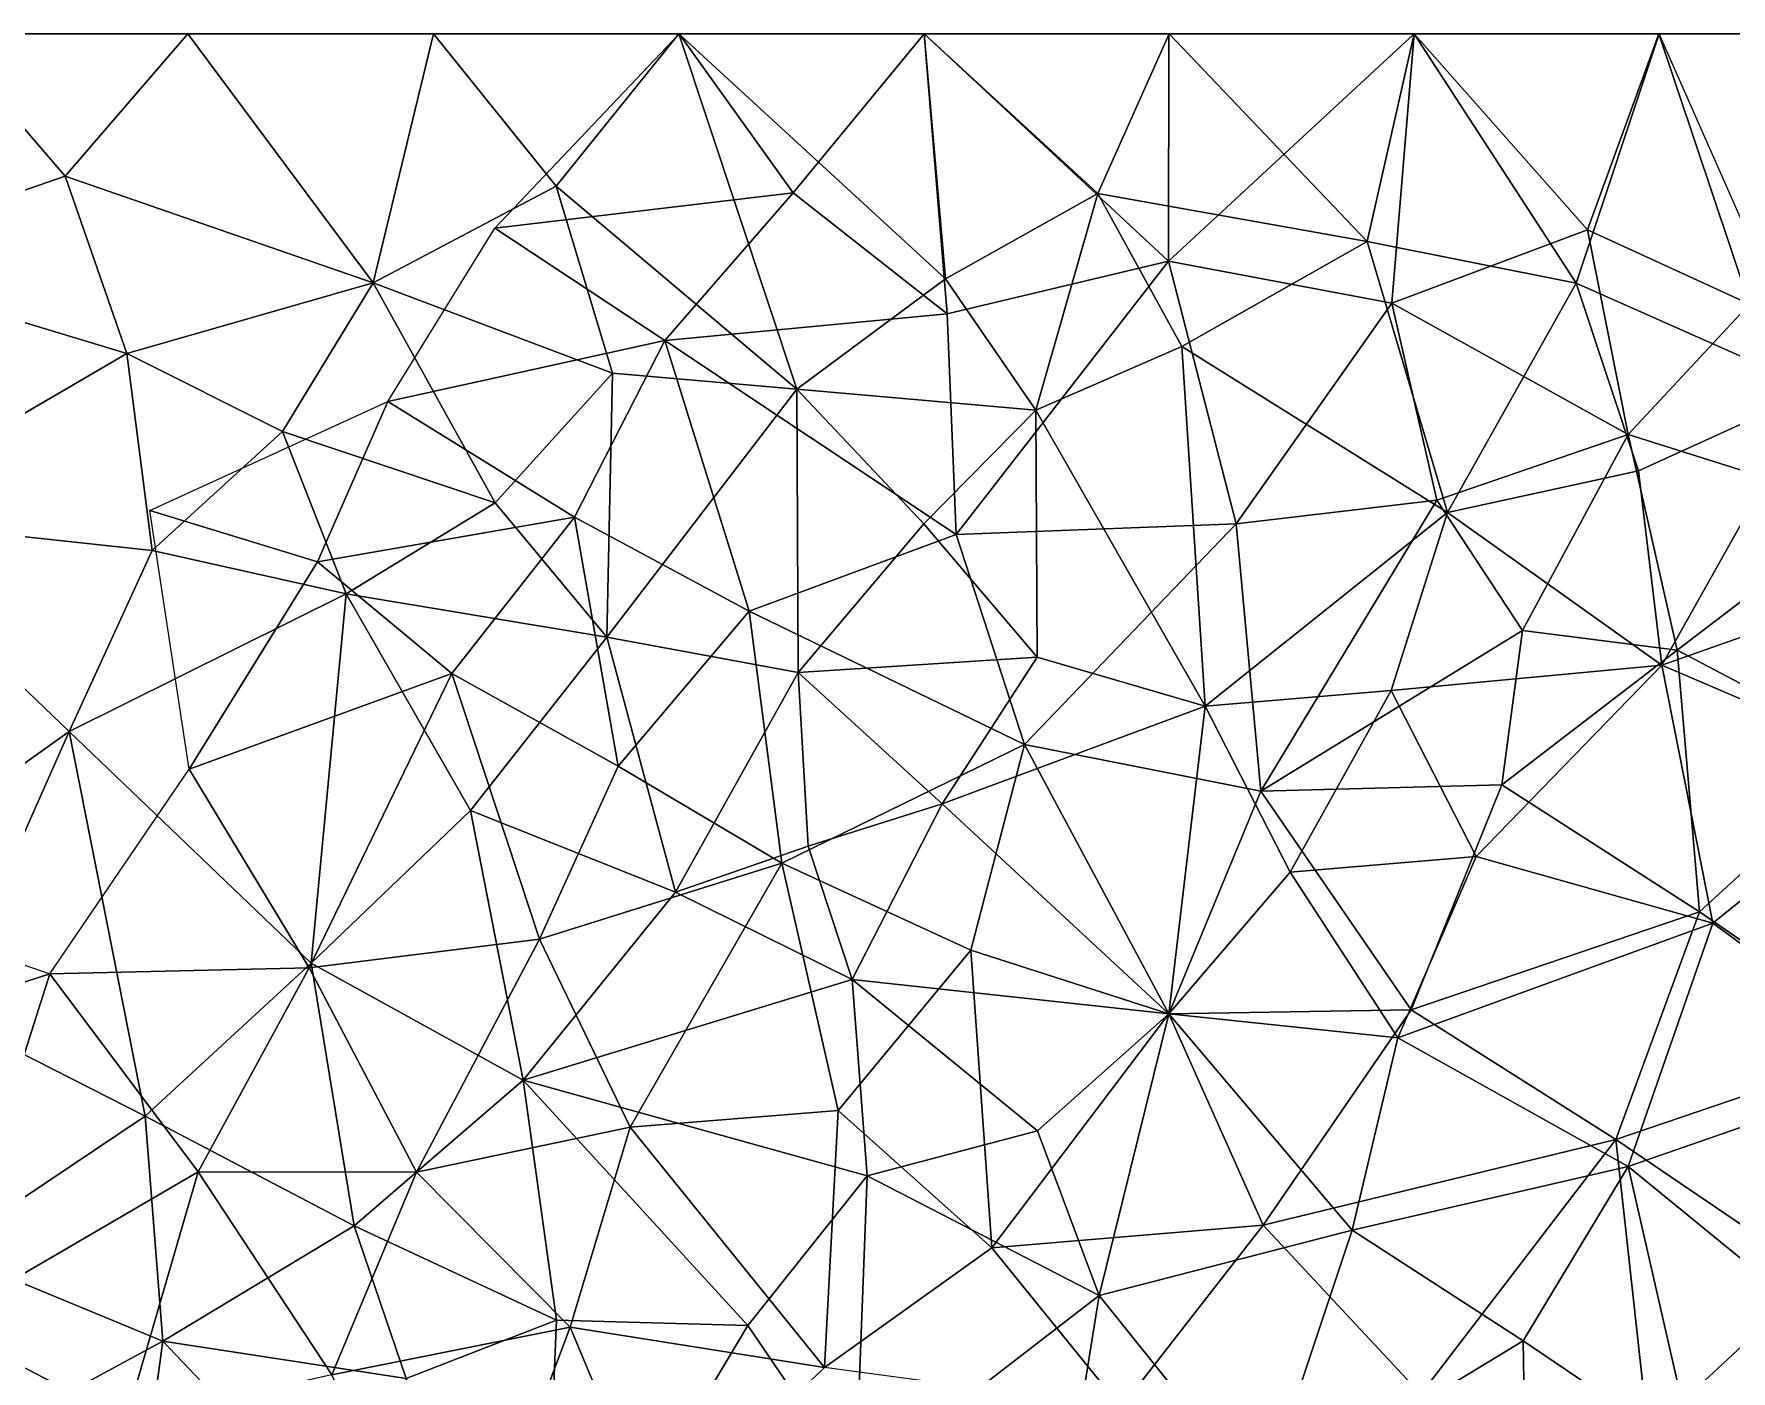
# Model space of a CAD drawing. Extents: x 0 to 12, y 0 to 12.
# Drawn here: x 4.03 to 9.22, y 7.91 to 12 of the extents above; entities that cross this region are included whole.
import ezdxf

# ---------------------------------------------------------------- set-up
doc = ezdxf.new("R2010")
doc.units = 0
doc.header["$MEASUREMENT"] = 0
doc.layers.add('Faces', color=7, linetype='CONTINUOUS')

msp = doc.modelspace()

# ---------------------------------------------------------------- linework, layer by layer
at = {"layer": 'Faces'}
for points in [[(3.7254, 12, 4.1739), (4.048, 12, 4.7386), (2.9998, 12, 4.5019)], [(3.1049, 12, 6.8292), (4.2498, 12, 7.0801), (3.5761, 12, 7.5889)], [(3.8506, 12, 6.3362), (4.2498, 12, 7.0801), (3.1049, 12, 6.8292)], [(3.3339, 12, 9.5162), (3.7604, 12, 8.9446), (4.0509, 12, 9.4548)], [(3.9451, 12, 10.2091), (3.3339, 12, 9.5162), (4.0509, 12, 9.4548)], [(3.3722, 11.305), (4.1222, 11.5647), (3.7469, 12)], [(4.1116, 12, 8.474), (3.7604, 12, 8.9446), (3.5022, 12, 8.2381)], [(4.2047, 12, 7.8131), (3.5022, 12, 8.2381), (3.5761, 12, 7.5889)], [(4.1116, 12, 8.474), (3.5022, 12, 8.2381), (4.2047, 12, 7.8131)], [(3.7475, 12, 1.4988), (3.5665, 12, 0.5291), (4.0803, 12, 0.7493)], [(4.0803, 12, 0.7493), (3.5665, 12, 0.5291), (3.7469, 12)], [(4.2498, 12, 7.0801), (4.2047, 12, 7.8131), (3.5761, 12, 7.5889)], [(3.7254, 12, 4.1739), (3.8645, 12, 3.5896), (4.4276, 12, 3.7986)], [(4.4276, 12, 3.7986), (4.048, 12, 4.7386), (3.7254, 12, 4.1739)], [(4.4975, 12), (4.0803, 12, 0.7493), (3.7469, 12)], [(3.7469, 12), (4.1222, 11.5647), (4.4975, 12)], [(4.0803, 12, 0.7493), (4.3616, 12, 1.5059), (3.7475, 12, 1.4988)], [(3.7475, 12, 1.4988), (4.3616, 12, 1.5059), (3.8092, 12, 2.2907)], [(4.634, 12, 8.629), (3.7604, 12, 8.9446), (4.1116, 12, 8.474)], [(4.0509, 12, 9.4548), (3.7604, 12, 8.9446), (4.634, 12, 8.629)], [(4.5755, 12, 2.0816), (3.9854, 12, 2.7539), (3.8092, 12, 2.2907)], [(3.8092, 12, 2.2907), (4.3616, 12, 1.5059), (4.5755, 12, 2.0816)], [(3.8506, 12, 6.3362), (4.6716, 12, 6.612), (4.2498, 12, 7.0801)], [(3.8645, 12, 3.5896), (4.4466, 12, 2.9354), (4.4276, 12, 3.7986)], [(3.8645, 12, 3.5896), (3.9854, 12, 2.7539), (4.4466, 12, 2.9354)], [(3.9451, 12, 10.2091), (4.6029, 12, 9.712), (4.6996, 12, 10.3132)], [(4.428, 12, 10.7982), (3.9451, 12, 10.2091), (4.6996, 12, 10.3132)], [(4.0509, 12, 9.4548), (4.6029, 12, 9.712), (3.9451, 12, 10.2091)], [(3.9488, 12, 11.0797), (3.9451, 12, 10.2091), (4.428, 12, 10.7982)], [(3.9488, 12, 11.0797), (4.428, 12, 10.7982), (4.8285, 12, 11.1836)], [(4.4466, 12, 2.9354), (3.9854, 12, 2.7539), (4.5755, 12, 2.0816)], [(4.6807, 12, 4.889), (4.048, 12, 4.7386), (4.4276, 12, 3.7986)], [(4.0509, 12, 9.4548), (4.634, 12, 8.629), (5.0284, 12, 9.0052)], [(5.0284, 12, 9.0052), (4.6029, 12, 9.712), (4.0509, 12, 9.4548)], [(4.8219, 12, 1.0994), (4.3616, 12, 1.5059), (4.0803, 12, 0.7493)], [(4.0803, 12, 0.7493), (4.6229, 12, 0.5606), (4.8219, 12, 1.0994)], [(4.4975, 12), (4.6229, 12, 0.5606), (4.0803, 12, 0.7493)], [(4.1116, 12, 8.474), (4.2047, 12, 7.8131), (4.634, 12, 8.629)], [(4.4975, 12), (4.1222, 11.5647), (5.0641, 11.2383)], [(5.0818, 12, 8.3184), (4.2047, 12, 7.8131), (4.8561, 12, 7.6675)], [(4.8561, 12, 7.6675), (4.2047, 12, 7.8131), (4.2498, 12, 7.0801)], [(4.634, 12, 8.629), (4.2047, 12, 7.8131), (5.0818, 12, 8.3184)], [(4.2498, 12, 7.0801), (4.6716, 12, 6.612), (5.0956, 12, 7.078)], [(4.2498, 12, 7.0801), (5.0956, 12, 7.078), (4.8561, 12, 7.6675)], [(4.8219, 12, 1.0994), (4.8423, 12, 1.5864), (4.3616, 12, 1.5059)], [(4.3616, 12, 1.5059), (4.8423, 12, 1.5864), (4.5755, 12, 2.0816)], [(4.4466, 12, 2.9354), (5.0506, 12, 2.8918), (4.4276, 12, 3.7986)], [(5.4512, 12, 3.3458), (5.1638, 12, 4.0794), (4.4276, 12, 3.7986)], [(4.4276, 12, 3.7986), (5.0506, 12, 2.8918), (5.4512, 12, 3.3458)], [(4.4276, 12, 3.7986), (5.1638, 12, 4.0794), (4.6807, 12, 4.889)], [(5.1327, 12, 10.6938), (4.428, 12, 10.7982), (4.6996, 12, 10.3132)], [(4.8285, 12, 11.1836), (4.428, 12, 10.7982), (5.1327, 12, 10.6938)], [(4.5755, 12, 2.0816), (5.0506, 12, 2.8918), (4.4466, 12, 2.9354)], [(4.4975, 12), (5.0641, 11.2383), (5.2491, 12)], [(5.2491, 12), (4.6229, 12, 0.5606), (4.4975, 12)], [(5.2014, 12, 1.916), (5.0506, 12, 2.8918), (4.5755, 12, 2.0816)], [(4.5755, 12, 2.0816), (4.8423, 12, 1.5864), (5.2014, 12, 1.916)], [(4.6996, 12, 10.3132), (4.6029, 12, 9.712), (5.2108, 12, 9.7464)], [(5.2108, 12, 9.7464), (4.6029, 12, 9.712), (5.0284, 12, 9.0052)], [(4.8219, 12, 1.0994), (4.6229, 12, 0.5606), (5.2858, 12, 0.647)], [(5.2858, 12, 0.647), (4.6229, 12, 0.5606), (5.2491, 12)], [(5.0284, 12, 9.0052), (4.634, 12, 8.629), (5.0818, 12, 8.3184)], [(5.0956, 12, 7.078), (4.6716, 12, 6.612), (5.4342, 12, 6.5393)], [(5.1638, 12, 4.0794), (5.3643, 12, 4.6409), (4.6807, 12, 4.889)], [(5.2108, 12, 9.7464), (5.1327, 12, 10.6938), (4.6996, 12, 10.3132)], [(5.4445, 12, 1.2175), (4.8423, 12, 1.5864), (4.8219, 12, 1.0994)], [(5.2858, 12, 0.647), (5.4445, 12, 1.2175), (4.8219, 12, 1.0994)], [(5.1327, 12, 10.6938), (5.3679, 12, 11.4221), (4.8285, 12, 11.1836)], [(5.2014, 12, 1.916), (4.8423, 12, 1.5864), (5.4445, 12, 1.2175)], [(4.8561, 12, 7.6675), (5.0956, 12, 7.078), (5.5085, 12, 7.5622)], [(4.8561, 12, 7.6675), (5.5085, 12, 7.5622), (5.0818, 12, 8.3184)], [(5.0284, 12, 9.0052), (5.7037, 12, 9.232), (5.2108, 12, 9.7464)], [(5.0818, 12, 8.3184), (5.7037, 12, 9.232), (5.0284, 12, 9.0052)], [(5.4512, 12, 3.3458), (5.0506, 12, 2.8918), (5.5026, 12, 2.489)], [(5.5026, 12, 2.489), (5.0506, 12, 2.8918), (5.2014, 12, 1.916)], [(5.0641, 11.2383), (5.6244, 11.5339), (5.2491, 12)], [(5.0818, 12, 8.3184), (5.5085, 12, 7.5622), (5.7556, 12, 8.1751)], [(5.7556, 12, 8.1751), (5.7037, 12, 9.232), (5.0818, 12, 8.3184)], [(5.9799, 12, 7.099), (5.0956, 12, 7.078), (5.4342, 12, 6.5393)], [(5.5085, 12, 7.5622), (5.0956, 12, 7.078), (5.9799, 12, 7.099)], [(5.9516, 12, 9.9306), (5.1327, 12, 10.6938), (5.2108, 12, 9.7464)], [(5.6658, 12, 10.9132), (5.1327, 12, 10.6938), (5.9516, 12, 9.9306)], [(5.6658, 12, 10.9132), (5.3679, 12, 11.4221), (5.1327, 12, 10.6938)], [(5.8958, 12, 4.3708), (5.3643, 12, 4.6409), (5.1638, 12, 4.0794)], [(5.8958, 12, 4.3708), (5.1638, 12, 4.0794), (5.4512, 12, 3.3458)], [(6.0072, 12, 2.2211), (5.2014, 12, 1.916), (5.8066, 12, 1.6862)], [(5.5026, 12, 2.489), (5.2014, 12, 1.916), (6.0072, 12, 2.2211)], [(5.8066, 12, 1.6862), (5.2014, 12, 1.916), (5.4445, 12, 1.2175)], [(5.2108, 12, 9.7464), (5.7037, 12, 9.232), (5.9516, 12, 9.9306)], [(5.9996, 12), (5.2858, 12, 0.647), (5.2491, 12)], [(5.2491, 12), (5.6244, 11.5339), (5.9996, 12)], [(5.9034, 12, 0.8431), (5.4445, 12, 1.2175), (5.2858, 12, 0.647)], [(5.9034, 12, 0.8431), (5.2858, 12, 0.647), (5.9996, 12)], [(6.3622, 12, 11.2294), (5.3679, 12, 11.4221), (5.6658, 12, 10.9132)], [(6.001, 12, 12), (5.3679, 12, 11.4221), (6.3622, 12, 11.2294)], [(6.001, 12, 12), (6.35, 11.5131, 12), (5.4369, 11.4051, 12)], [(5.8066, 12, 1.6862), (5.4445, 12, 1.2175), (5.9034, 12, 0.8431)], [(5.9337, 12, 3.0692), (5.4512, 12, 3.3458), (5.5026, 12, 2.489)], [(5.4512, 12, 3.3458), (6.2654, 12, 3.5156), (5.8958, 12, 4.3708)], [(5.4512, 12, 3.3458), (5.9337, 12, 3.0692), (6.2654, 12, 3.5156)], [(5.5026, 12, 2.489), (6.0072, 12, 2.2211), (5.9337, 12, 3.0692)], [(5.5085, 12, 7.5622), (6.2069, 12, 7.6453), (5.7556, 12, 8.1751)], [(5.9799, 12, 7.099), (6.2069, 12, 7.6453), (5.5085, 12, 7.5622)], [(5.9996, 12), (5.6244, 11.5339), (6.3614, 10.9122)], [(5.6658, 12, 10.9132), (6.1371, 12, 10.5174), (6.3622, 12, 11.2294)], [(5.9516, 12, 9.9306), (6.1371, 12, 10.5174), (5.6658, 12, 10.9132)], [(5.9516, 12, 9.9306), (5.7037, 12, 9.232), (6.3771, 12, 8.9999)], [(6.3771, 12, 8.9999), (5.7037, 12, 9.232), (5.7556, 12, 8.1751)], [(5.7556, 12, 8.1751), (6.3512, 12, 8.3729), (6.3771, 12, 8.9999)], [(5.7556, 12, 8.1751), (6.2069, 12, 7.6453), (6.3512, 12, 8.3729)], [(5.9034, 12, 0.8431), (6.3507, 12, 1.1667), (5.8066, 12, 1.6862)], [(6.6532, 12, 1.6285), (6.0072, 12, 2.2211), (5.8066, 12, 1.6862)], [(5.8066, 12, 1.6862), (6.3507, 12, 1.1667), (6.6532, 12, 1.6285)], [(6.2654, 12, 3.5156), (6.5343, 12, 4.4951), (5.8958, 12, 4.3708)], [(6.75, 12, 0.7854), (5.9034, 12, 0.8431), (5.9996, 12)], [(6.75, 12, 0.7854), (6.3507, 12, 1.1667), (5.9034, 12, 0.8431)], [(6.2654, 12, 3.5156), (5.9337, 12, 3.0692), (6.3378, 12, 2.6871)], [(5.9337, 12, 3.0692), (6.0072, 12, 2.2211), (6.3378, 12, 2.6871)], [(6.6869, 12, 9.831), (6.1371, 12, 10.5174), (5.9516, 12, 9.9306)], [(6.3771, 12, 8.9999), (6.6869, 12, 9.831), (5.9516, 12, 9.9306)], [(6.5963, 12, 6.5691), (6.6304, 12, 7.2323), (5.9799, 12, 7.099)], [(6.6304, 12, 7.2323), (6.2069, 12, 7.6453), (5.9799, 12, 7.099)], [(5.9996, 12), (6.7504, 12), (6.75, 12, 0.7854)], [(5.9996, 12), (6.3614, 10.9122), (6.816, 11.2501)], [(5.9996, 12), (6.816, 11.2501), (6.7504, 12)], [(6.7504, 12, 12), (6.35, 11.5131, 12), (6.001, 12, 12)], [(6.001, 12, 12), (6.3622, 12, 11.2294), (6.7504, 12, 12)], [(6.0072, 12, 2.2211), (6.6198, 12, 2.2696), (6.3378, 12, 2.6871)], [(6.6532, 12, 1.6285), (6.6198, 12, 2.2696), (6.0072, 12, 2.2211)], [(6.3622, 12, 11.2294), (6.1371, 12, 10.5174), (6.7502, 12, 10.5703)], [(6.7502, 12, 10.5703), (6.1371, 12, 10.5174), (6.6869, 12, 9.831)], [(6.7472, 12, 7.8861), (6.2069, 12, 7.6453), (6.6304, 12, 7.2323)], [(6.3512, 12, 8.3729), (6.2069, 12, 7.6453), (6.7472, 12, 7.8861)], [(6.2654, 12, 3.5156), (6.9238, 12, 3.2997), (6.9469, 12, 3.9922)], [(6.9469, 12, 3.9922), (6.5343, 12, 4.4951), (6.2654, 12, 3.5156)], [(6.3378, 12, 2.6871), (6.9238, 12, 3.2997), (6.2654, 12, 3.5156)], [(6.3378, 12, 2.6871), (6.6198, 12, 2.2696), (6.8941, 12, 2.6921)], [(6.3378, 12, 2.6871), (6.8941, 12, 2.6921), (6.9238, 12, 3.2997)], [(6.8209, 11.1426, 12), (6.35, 11.5131, 12), (6.7504, 12, 12)], [(6.3507, 12, 1.1667), (7.0528, 12, 1.2473), (6.6532, 12, 1.6285)], [(6.75, 12, 0.7854), (7.0528, 12, 1.2473), (6.3507, 12, 1.1667)], [(6.3771, 12, 8.9999), (6.3512, 12, 8.3729), (7.0383, 12, 8.6012)], [(7.0383, 12, 8.6012), (6.3512, 12, 8.3729), (6.7472, 12, 7.8861)], [(7.1249, 12, 11.2851), (6.3622, 12, 11.2294), (6.7502, 12, 10.5703)], [(6.7504, 12, 12), (6.3622, 12, 11.2294), (7.1249, 12, 11.2851)], [(6.3771, 12, 8.9999), (7.0383, 12, 8.6012), (7.3884, 12, 9.5892)], [(7.3884, 12, 9.5892), (6.6869, 12, 9.831), (6.3771, 12, 8.9999)], [(6.5343, 12, 4.4951), (7.2067, 12, 4.6261), (6.7279, 12, 5.1161)], [(6.9469, 12, 3.9922), (7.2067, 12, 4.6261), (6.5343, 12, 4.4951)], [(7.3482, 12, 6.8779), (6.6304, 12, 7.2323), (6.5963, 12, 6.5691)], [(6.8941, 12, 2.6921), (6.6198, 12, 2.2696), (7.1158, 12, 2.1819)], [(7.1158, 12, 2.1819), (6.6198, 12, 2.2696), (6.6532, 12, 1.6285)], [(7.3673, 12, 7.5725), (6.6304, 12, 7.2323), (7.3482, 12, 6.8779)], [(6.7472, 12, 7.8861), (6.6304, 12, 7.2323), (7.3673, 12, 7.5725)], [(6.6532, 12, 1.6285), (7.0528, 12, 1.2473), (7.4999, 12, 1.5714)], [(7.4999, 12, 1.5714), (7.1158, 12, 2.1819), (6.6532, 12, 1.6285)], [(7.3884, 12, 9.5892), (7.5196, 12, 9.9989), (6.6869, 12, 9.831)], [(6.6869, 12, 9.831), (7.5196, 12, 9.9989), (6.7502, 12, 10.5703)], [(6.7472, 12, 7.8861), (7.3673, 12, 7.5725), (7.0383, 12, 8.6012)], [(6.7504, 12), (7.1254, 12, 0.3929), (6.75, 12, 0.7854)], [(7.1254, 12, 0.3929), (7.0528, 12, 1.2473), (6.75, 12, 0.7854)], [(6.7502, 12, 10.5703), (7.2225, 12, 10.7784), (7.1249, 12, 11.2851)], [(7.5959, 12, 10.4223), (7.2225, 12, 10.7784), (6.7502, 12, 10.5703)], [(6.7502, 12, 10.5703), (7.5196, 12, 9.9989), (7.5959, 12, 10.4223)], [(6.7504, 12, 12), (7.4981, 11.3039, 12), (6.8209, 11.1426, 12)], [(6.7504, 12, 12), (7.1249, 12, 11.2851), (7.4995, 12, 12)], [(7.4995, 12, 12), (7.4981, 11.3039, 12), (6.7504, 12, 12)], [(6.7504, 12), (7.2824, 11.5116), (7.5004, 12)], [(6.816, 11.2501), (7.2824, 11.5116), (6.7504, 12)], [(7.5004, 12), (7.1254, 12, 0.3929), (6.7504, 12)], [(7.4331, 12, 2.8297), (6.8941, 12, 2.6921), (7.1158, 12, 2.1819)], [(6.9238, 12, 3.2997), (6.8941, 12, 2.6921), (7.4331, 12, 2.8297)], [(7.6054, 12, 3.5847), (6.9238, 12, 3.2997), (7.4331, 12, 2.8297)], [(6.9469, 12, 3.9922), (6.9238, 12, 3.2997), (7.6054, 12, 3.5847)], [(7.6054, 12, 3.5847), (7.4488, 12, 4.0675), (6.9469, 12, 3.9922)], [(6.9469, 12, 3.9922), (7.4488, 12, 4.0675), (7.2067, 12, 4.6261)], [(7.0383, 12, 8.6012), (8.0378, 12, 9.1618), (7.3884, 12, 9.5892)], [(7.7899, 12, 8.4249), (8.0378, 12, 9.1618), (7.0383, 12, 8.6012)], [(7.0383, 12, 8.6012), (7.7535, 12, 7.912), (7.7899, 12, 8.4249)], [(7.3673, 12, 7.5725), (7.7535, 12, 7.912), (7.0383, 12, 8.6012)], [(7.4999, 12, 1.5714), (7.0528, 12, 1.2473), (7.8753, 12, 0.7858)], [(7.8753, 12, 0.7858), (7.0528, 12, 1.2473), (7.1254, 12, 0.3929)], [(7.4999, 12, 1.5714), (7.7827, 12, 2.2569), (7.1158, 12, 2.1819)], [(7.1158, 12, 2.1819), (7.7827, 12, 2.2569), (7.4331, 12, 2.8297)], [(7.1249, 12, 11.2851), (7.7618, 12, 11.407), (7.4995, 12, 12)], [(7.2225, 12, 10.7784), (7.7618, 12, 11.407), (7.1249, 12, 11.2851)], [(7.8753, 12, 0.7858), (7.1254, 12, 0.3929), (7.5004, 12)], [(7.2067, 12, 4.6261), (8.2292, 12, 4.8421), (7.849, 12, 5.349)], [(7.8994, 12, 4.3011), (8.2292, 12, 4.8421), (7.2067, 12, 4.6261)], [(7.2067, 12, 4.6261), (7.4488, 12, 4.0675), (7.8994, 12, 4.3011)], [(7.5959, 12, 10.4223), (7.7618, 12, 11.407), (7.2225, 12, 10.7784)], [(7.5004, 12), (7.2824, 11.5116), (8.1067, 11.3642)], [(7.3482, 12, 6.8779), (8.5293, 12, 6.9073), (8.0583, 12, 7.498)], [(8.0583, 12, 7.498), (7.3673, 12, 7.5725), (7.3482, 12, 6.8779)], [(8.0583, 12, 7.498), (7.7535, 12, 7.912), (7.3673, 12, 7.5725)], [(8.0378, 12, 9.1618), (7.9371, 12, 9.8949), (7.3884, 12, 9.5892)], [(7.9371, 12, 9.8949), (7.5196, 12, 9.9989), (7.3884, 12, 9.5892)], [(7.4331, 12, 2.8297), (8.0795, 12, 2.9853), (7.6054, 12, 3.5847)], [(7.7827, 12, 2.2569), (8.0795, 12, 2.9853), (7.4331, 12, 2.8297)], [(7.8994, 12, 4.3011), (7.4488, 12, 4.0675), (7.6054, 12, 3.5847)], [(8.2499, 12, 12), (7.4981, 11.3039, 12), (7.4995, 12, 12)], [(8.1823, 11.1757, 12), (7.4981, 11.3039, 12), (8.2499, 12, 12)], [(7.4995, 12, 12), (7.7618, 12, 11.407), (8.2499, 12, 12)], [(7.8753, 12, 0.7858), (8.1786, 12, 1.4132), (7.4999, 12, 1.5714)], [(8.1786, 12, 1.4132), (7.7827, 12, 2.2569), (7.4999, 12, 1.5714)], [(8.2502, 12), (7.8753, 12, 0.7858), (7.5004, 12)], [(7.5004, 12), (8.1067, 11.3642), (8.2502, 12)], [(7.5959, 12, 10.4223), (7.5196, 12, 9.9989), (7.9371, 12, 9.8949)], [(7.5959, 12, 10.4223), (7.9371, 12, 9.8949), (8.2492, 12, 10.9793)], [(8.2492, 12, 10.9793), (7.7618, 12, 11.407), (7.5959, 12, 10.4223)], [(7.6054, 12, 3.5847), (8.0795, 12, 2.9853), (8.5001, 12, 3.5)], [(7.8994, 12, 4.3011), (7.6054, 12, 3.5847), (8.5001, 12, 3.5)], [(7.7899, 12, 8.4249), (7.7535, 12, 7.912), (8.6203, 12, 8.2549)], [(8.6203, 12, 8.2549), (7.7535, 12, 7.912), (8.0583, 12, 7.498)], [(8.6244, 12, 11.5523), (7.7618, 12, 11.407), (8.2492, 12, 10.9793)], [(8.2499, 12, 12), (7.7618, 12, 11.407), (8.6244, 12, 11.5523)], [(8.4331, 12, 2.4223), (7.7827, 12, 2.2569), (8.1786, 12, 1.4132)], [(8.4331, 12, 2.4223), (8.0795, 12, 2.9853), (7.7827, 12, 2.2569)], [(8.6203, 12, 8.2549), (8.0378, 12, 9.1618), (7.7899, 12, 8.4249)], [(8.2292, 12, 4.8421), (8.4088, 12, 5.6969), (7.849, 12, 5.349)], [(7.8753, 12, 0.7858), (8.4884, 12, 0.8764), (8.1786, 12, 1.4132)], [(8.2502, 12), (8.4884, 12, 0.8764), (7.8753, 12, 0.7858)], [(8.5001, 12, 3.5), (8.7892, 12, 4.0434), (7.8994, 12, 4.3011)], [(8.7892, 12, 4.0434), (8.2292, 12, 4.8421), (7.8994, 12, 4.3011)], [(8.5479, 12, 9.7486), (7.9371, 12, 9.8949), (8.0378, 12, 9.1618)], [(7.9371, 12, 9.8949), (8.8674, 12, 10.4354), (8.2492, 12, 10.9793)], [(8.5479, 12, 9.7486), (8.8674, 12, 10.4354), (7.9371, 12, 9.8949)], [(8.5293, 12, 6.9073), (7.9543, 12, 6.2558), (8.8217, 12, 6.2106)], [(7.9543, 12, 6.2558), (8.4088, 12, 5.6969), (8.8217, 12, 6.2106)], [(8.0378, 12, 9.1618), (8.7236, 12, 9.0807), (8.5479, 12, 9.7486)], [(8.6203, 12, 8.2549), (8.7236, 12, 9.0807), (8.0378, 12, 9.1618)], [(8.6203, 12, 8.2549), (8.0583, 12, 7.498), (9.001, 12, 7.4975)], [(8.0583, 12, 7.498), (8.5293, 12, 6.9073), (9.001, 12, 7.4975)], [(8.8313, 12, 2.9385), (8.0795, 12, 2.9853), (8.4331, 12, 2.4223)], [(8.5001, 12, 3.5), (8.0795, 12, 2.9853), (8.8313, 12, 2.9385)], [(8.2502, 12), (8.1067, 11.3642), (8.7459, 11.2365)], [(8.4331, 12, 2.4223), (8.1786, 12, 1.4132), (8.8748, 12, 1.3822)], [(8.1786, 12, 1.4132), (8.4884, 12, 0.8764), (8.8748, 12, 1.3822)], [(8.2499, 12, 12), (8.7804, 11.3998, 12), (8.1823, 11.1757, 12)], [(9.0137, 12, 5.4355), (8.2292, 12, 4.8421), (8.8353, 12, 4.6572)], [(8.8353, 12, 4.6572), (8.2292, 12, 4.8421), (8.7892, 12, 4.0434)], [(9.0137, 12, 5.4355), (8.4088, 12, 5.6969), (8.2292, 12, 4.8421)], [(9.0631, 12, 11.1672), (8.6244, 12, 11.5523), (8.2492, 12, 10.9793)], [(8.2492, 12, 10.9793), (8.8674, 12, 10.4354), (9.0631, 12, 11.1672)], [(8.999, 12, 12), (8.7804, 11.3998, 12), (8.2499, 12, 12)], [(8.2499, 12, 12), (8.6244, 12, 11.5523), (8.999, 12, 12)], [(8.2502, 12), (8.7459, 11.2365), (9.0002, 12)], [(9.0002, 12), (8.4884, 12, 0.8764), (8.2502, 12)], [(8.8217, 12, 6.2106), (8.4088, 12, 5.6969), (9.0137, 12, 5.4355)], [(8.8748, 12, 1.3822), (9.1095, 12, 2.0957), (8.4331, 12, 2.4223)], [(9.1095, 12, 2.0957), (8.8313, 12, 2.9385), (8.4331, 12, 2.4223)], [(8.8748, 12, 1.3822), (8.4884, 12, 0.8764), (9.0838, 12, 0.7044)], [(9.0838, 12, 0.7044), (8.4884, 12, 0.8764), (9.0002, 12)], [(8.5001, 12, 3.5), (8.8313, 12, 2.9385), (9.3804, 12, 3.8722)], [(9.3804, 12, 3.8722), (8.7892, 12, 4.0434), (8.5001, 12, 3.5)], [(9.4528, 12, 6.7786), (8.5293, 12, 6.9073), (8.8217, 12, 6.2106)], [(9.001, 12, 7.4975), (8.5293, 12, 6.9073), (9.4528, 12, 6.7786)], [(8.5479, 12, 9.7486), (9.0274, 12, 9.9432), (8.8674, 12, 10.4354)], [(8.7236, 12, 9.0807), (9.0274, 12, 9.9432), (8.5479, 12, 9.7486)], [(9.001, 12, 7.4975), (9.4038, 12, 8.0524), (8.6203, 12, 8.2549)], [(8.6203, 12, 8.2549), (9.4038, 12, 8.0524), (9.3203, 12, 8.7329)], [(9.3203, 12, 8.7329), (8.7236, 12, 9.0807), (8.6203, 12, 8.2549)], [(8.999, 12, 12), (8.6244, 12, 11.5523), (9.0631, 12, 11.1672)], [(8.7236, 12, 9.0807), (9.6288, 12, 9.1553), (9.4521, 12, 9.6475)], [(9.4521, 12, 9.6475), (9.0274, 12, 9.9432), (8.7236, 12, 9.0807)], [(9.3203, 12, 8.7329), (9.6288, 12, 9.1553), (8.7236, 12, 9.0807)], [(9.0002, 12), (8.7459, 11.2365), (9.4818, 10.9109)], [(8.999, 12, 12), (9.2761, 11.1728, 12), (8.7804, 11.3998, 12)], [(8.8353, 12, 4.6572), (8.7892, 12, 4.0434), (9.3804, 12, 3.8722)], [(8.8217, 12, 6.2106), (9.7622, 12, 6.1055), (9.4528, 12, 6.7786)], [(9.0137, 12, 5.4355), (9.7622, 12, 6.1055), (8.8217, 12, 6.2106)], [(8.8313, 12, 2.9385), (9.7331, 12, 3.3385), (9.3804, 12, 3.8722)], [(9.4585, 12, 2.7608), (8.8313, 12, 2.9385), (9.1095, 12, 2.0957)], [(9.4585, 12, 2.7608), (9.7331, 12, 3.3385), (8.8313, 12, 2.9385)], [(8.8353, 12, 4.6572), (9.5186, 12, 4.7419), (9.0137, 12, 5.4355)], [(9.3804, 12, 3.8722), (9.5186, 12, 4.7419), (8.8353, 12, 4.6572)], [(9.0631, 12, 11.1672), (8.8674, 12, 10.4354), (9.6173, 12, 10.5422)], [(8.8674, 12, 10.4354), (9.0274, 12, 9.9432), (9.6173, 12, 10.5422)], [(9.5725, 12, 1.4776), (9.1095, 12, 2.0957), (8.8748, 12, 1.3822)], [(9.0838, 12, 0.7044), (9.5725, 12, 1.4776), (8.8748, 12, 1.3822)], [(8.999, 12, 12), (9.5729, 12, 11.446), (9.7482, 12, 12)], [(9.0631, 12, 11.1672), (9.5729, 12, 11.446), (8.999, 12, 12)], [(9.7482, 12, 12), (9.2761, 11.1728, 12), (8.999, 12, 12)], [(9.4528, 12, 6.7786), (9.8985, 12, 7.5777), (9.001, 12, 7.4975)], [(9.8985, 12, 7.5777), (9.4038, 12, 8.0524), (9.001, 12, 7.4975)], [(9.0137, 12, 5.4355), (9.5186, 12, 4.7419), (9.8093, 12, 5.3661)], [(9.8093, 12, 5.3661), (9.7622, 12, 6.1055), (9.0137, 12, 5.4355)], [(9.6173, 12, 10.5422), (9.0274, 12, 9.9432), (9.4521, 12, 9.6475)], [(9.6173, 12, 10.5422), (9.5729, 12, 11.446), (9.0631, 12, 11.1672)], [(9.7857, 12, 0.8064), (9.5725, 12, 1.4776), (9.0838, 12, 0.7044)], [(9.5725, 12, 1.4776), (9.6778, 12, 2.039), (9.1095, 12, 2.0957)], [(9.1095, 12, 2.0957), (9.6778, 12, 2.039), (9.4585, 12, 2.7608)], [(4.3107, 11.0218), (4.1222, 11.5647), (3.3722, 11.305)], [(5.0641, 11.2383), (4.1222, 11.5647), (4.3107, 11.0218)], [(5.7972, 10.9611), (5.6244, 11.5339), (5.0641, 11.2383)], [(6.3614, 10.9122), (5.6244, 11.5339), (5.7972, 10.9611)], [(5.4369, 11.4051, 12), (6.35, 11.5131, 12), (5.9568, 11.061, 12)], [(5.9568, 11.061, 12), (6.35, 11.5131, 12), (6.8209, 11.1426, 12)], [(6.816, 11.2501), (7.0923, 10.8479), (7.2824, 11.5116)], [(7.2824, 11.5116), (7.0923, 10.8479), (7.5396, 11.0427)], [(8.1067, 11.3642), (7.2824, 11.5116), (7.5396, 11.0427)], [(5.109, 10.8749, 12), (5.4369, 11.4051, 12), (5.9568, 11.061, 12)], [(8.1823, 11.1757, 12), (8.7804, 11.3998, 12), (8.9049, 10.7734, 12)], [(8.7804, 11.3998, 12), (9.2761, 11.1728, 12), (8.9049, 10.7734, 12)], [(8.3519, 10.5347), (8.1067, 11.3642), (7.5396, 11.0427)], [(8.7459, 11.2365), (8.1067, 11.3642), (8.3519, 10.5347)], [(4.3107, 11.0218), (3.3722, 11.305), (3.451, 10.5193)], [(6.8209, 11.1426, 12), (7.4981, 11.3039, 12), (6.8488, 10.4674, 12)], [(6.8488, 10.4674, 12), (7.4981, 11.3039, 12), (7.7055, 10.4999, 12)], [(7.7055, 10.4999, 12), (7.4981, 11.3039, 12), (8.1823, 11.1757, 12)], [(4.3107, 11.0218), (4.7873, 10.7826), (5.0641, 11.2383)], [(4.7873, 10.7826), (5.4382, 10.5649), (5.0641, 11.2383)], [(5.0641, 11.2383), (5.4382, 10.5649), (5.7972, 10.9611)], [(6.3614, 10.9122), (7.0923, 10.8479), (6.816, 11.2501)], [(8.3519, 10.5347), (8.9369, 10.6625), (8.7459, 11.2365)], [(8.7459, 11.2365), (8.9369, 10.6625), (9.4818, 10.9109)], [(8.1823, 11.1757, 12), (8.3198, 10.5726, 12), (7.7055, 10.4999, 12)], [(8.9049, 10.7734, 12), (8.3198, 10.5726, 12), (8.1823, 11.1757, 12)], [(9.2761, 11.1728, 12), (9.6237, 10.5476, 12), (8.9049, 10.7734, 12)], [(6.8209, 11.1426, 12), (6.8488, 10.4674, 12), (5.9568, 11.061, 12)], [(3.451, 10.5193), (4.3878, 10.4181), (4.3107, 11.0218)], [(4.3878, 10.4181), (4.7873, 10.7826), (4.3107, 11.0218)], [(5.9568, 11.061, 12), (5.6802, 10.5202, 12), (5.109, 10.8749, 12)], [(6.2151, 10.2324, 12), (5.6802, 10.5202, 12), (5.9568, 11.061, 12)], [(5.9568, 11.061, 12), (6.8488, 10.4674, 12), (6.2151, 10.2324, 12)], [(7.5396, 11.0427), (7.0923, 10.8479), (7.6108, 9.9423)], [(7.5396, 11.0427), (7.6108, 9.9423), (8.3519, 10.5347)], [(5.7972, 10.9611), (5.4382, 10.5649), (5.7791, 10.1531)], [(5.7972, 10.9611), (5.7791, 10.1531), (6.3614, 10.9122)], [(5.7791, 10.1531), (6.3654, 10.0447), (6.3614, 10.9122)], [(6.3614, 10.9122), (6.3654, 10.0447), (6.75, 10.5002)], [(6.75, 10.5002), (7.0923, 10.8479), (6.3614, 10.9122)], [(9.4818, 10.9109), (8.9369, 10.6625), (9.0086, 10.068)], [(9.4818, 10.9109), (9.0086, 10.068), (10.0146, 10.4225)], [(5.109, 10.8749, 12), (4.8936, 10.3843, 12), (4.3812, 10.5409, 12)], [(5.109, 10.8749, 12), (5.6802, 10.5202, 12), (4.8936, 10.3843, 12)], [(6.75, 10.5002), (7.0967, 10.092), (7.0923, 10.8479)], [(7.0923, 10.8479), (7.0967, 10.092), (7.6108, 9.9423)], [(4.9819, 10.2861), (4.7873, 10.7826), (4.3878, 10.4181)], [(4.9819, 10.2861), (5.4382, 10.5649), (4.7873, 10.7826)], [(8.9049, 10.7734, 12), (8.582, 10.1738, 12), (8.3198, 10.5726, 12)], [(9.0554, 10.1133, 12), (8.582, 10.1738, 12), (8.9049, 10.7734, 12)], [(8.9049, 10.7734, 12), (9.6237, 10.5476, 12), (9.0554, 10.1133, 12)], [(9.0086, 10.068), (8.9369, 10.6625), (8.3519, 10.5347)], [(5.7791, 10.1531), (5.4382, 10.5649), (4.9819, 10.2861)], [(7.7055, 10.4999, 12), (8.3198, 10.5726, 12), (7.7812, 9.6817, 12)], [(8.3198, 10.5726, 12), (8.582, 10.1738, 12), (7.7812, 9.6817, 12)], [(9.0554, 10.1133, 12), (9.6237, 10.5476, 12), (9.6545, 9.7979, 12)], [(3.451, 10.5193), (3.6868, 9.5459), (4.1345, 9.8647)], [(4.1345, 9.8647), (4.3878, 10.4181), (3.451, 10.5193)], [(4.3812, 10.5409, 12), (4.8936, 10.3843, 12), (4.5014, 9.7492, 12)], [(4.8936, 10.3843, 12), (5.6802, 10.5202, 12), (5.3057, 10.0419, 12)], [(5.3057, 10.0419, 12), (5.6802, 10.5202, 12), (5.8141, 9.7586, 12)], [(5.8141, 9.7586, 12), (5.6802, 10.5202, 12), (6.2151, 10.2324, 12)], [(6.75, 10.5002), (6.3654, 10.0447), (7.0967, 10.092)], [(7.0575, 9.8245, 12), (6.8488, 10.4674, 12), (7.7055, 10.4999, 12)], [(7.7055, 10.4999, 12), (7.7812, 9.6817, 12), (7.0575, 9.8245, 12)], [(7.6108, 9.9423), (8.18, 9.9901), (8.3519, 10.5347)], [(8.3519, 10.5347), (8.18, 9.9901), (9.0086, 10.068)], [(6.2151, 10.2324, 12), (6.8488, 10.4674, 12), (7.0575, 9.8245, 12)], [(4.9819, 10.2861), (4.3878, 10.4181), (4.1345, 9.8647)], [(10.0146, 10.4225), (9.0086, 10.068), (9.7491, 9.7504)], [(4.5014, 9.7492, 12), (4.8936, 10.3843, 12), (5.3057, 10.0419, 12)], [(4.9819, 10.2861), (4.1345, 9.8647), (4.8749, 9.1556)], [(4.8749, 9.1556), (5.3625, 9.6222), (4.9819, 10.2861)], [(4.9819, 10.2861), (5.3625, 9.6222), (5.7791, 10.1531)], [(6.3147, 9.4616, 12), (5.8141, 9.7586, 12), (6.2151, 10.2324, 12)], [(7.0575, 9.8245, 12), (6.3147, 9.4616, 12), (6.2151, 10.2324, 12)], [(5.7791, 10.1531), (5.3625, 9.6222), (5.9895, 9.3727)], [(5.9895, 9.3727), (6.3654, 10.0447), (5.7791, 10.1531)], [(7.7812, 9.6817, 12), (8.582, 10.1738, 12), (8.5186, 9.7008, 12)], [(8.5186, 9.7008, 12), (8.582, 10.1738, 12), (9.0554, 10.1133, 12)], [(7.0967, 10.092), (6.3654, 10.0447), (6.8054, 9.6426)], [(7.6108, 9.9423), (7.0967, 10.092), (6.8054, 9.6426)], [(8.5186, 9.7008, 12), (9.0554, 10.1133, 12), (9.1239, 9.3123, 12)], [(9.1239, 9.3123, 12), (9.0554, 10.1133, 12), (9.6545, 9.7979, 12)], [(5.3057, 10.0419, 12), (4.8681, 9.1406, 12), (4.5014, 9.7492, 12)], [(5.5731, 9.2288, 12), (4.8681, 9.1406, 12), (5.3057, 10.0419, 12)], [(5.3057, 10.0419, 12), (5.8141, 9.7586, 12), (5.5731, 9.2288, 12)], [(5.9895, 9.3727), (6.3956, 9.5134), (6.3654, 10.0447)], [(6.3654, 10.0447), (6.3956, 9.5134), (6.8054, 9.6426)], [(9.0086, 10.068), (8.18, 9.9901), (8.4403, 9.4818)], [(9.1642, 9.2775), (9.0086, 10.068), (8.4403, 9.4818)], [(9.7491, 9.7504), (9.0086, 10.068), (9.1642, 9.2775)], [(7.8712, 9.434), (8.18, 9.9901), (7.6108, 9.9423)], [(8.4403, 9.4818), (8.18, 9.9901), (7.8712, 9.434)], [(7.6108, 9.9423), (6.8054, 9.6426), (7.4999, 9.0001)], [(7.4999, 9.0001), (7.8712, 9.434), (7.6108, 9.9423)], [(4.1345, 9.8647), (3.6868, 9.5459), (3.7501, 8.9999)], [(4.3666, 8.6872), (4.1345, 9.8647), (3.7501, 8.9999)], [(4.8749, 9.1556), (4.1345, 9.8647), (4.3666, 8.6872)], [(7.0575, 9.8245, 12), (6.8935, 9.1952, 12), (6.3147, 9.4616, 12)], [(7.5, 8.9998, 12), (6.8935, 9.1952, 12), (7.0575, 9.8245, 12)], [(7.0575, 9.8245, 12), (7.7812, 9.6817, 12), (7.5, 8.9998, 12)], [(9.716, 8.9038, 12), (9.1239, 9.3123, 12), (9.6545, 9.7979, 12)], [(4.5014, 9.7492, 12), (4.8681, 9.1406, 12), (4.0748, 9.1228, 12)], [(5.5731, 9.2288, 12), (5.8141, 9.7586, 12), (6.3147, 9.4616, 12)], [(9.7491, 9.7504), (9.1642, 9.2775), (9.7715, 8.8338)], [(7.5, 8.9998, 12), (7.7812, 9.6817, 12), (8.2416, 9.0127, 12)], [(8.2416, 9.0127, 12), (7.7812, 9.6817, 12), (8.5186, 9.7008, 12)], [(8.5186, 9.7008, 12), (9.1239, 9.3123, 12), (8.2416, 9.0127, 12)], [(4.8749, 9.1556), (5.5233, 8.7966), (5.3625, 9.6222)], [(5.3625, 9.6222), (5.5233, 8.7966), (5.9895, 9.3727)], [(6.8054, 9.6426), (6.3956, 9.5134), (6.5305, 9.1054)], [(6.8054, 9.6426), (6.5305, 9.1054), (7.4999, 9.0001)], [(6.5305, 9.1054), (6.3956, 9.5134), (5.9895, 9.3727)], [(5.5731, 9.2288, 12), (6.3147, 9.4616, 12), (5.8508, 8.6533, 12)], [(5.8508, 8.6533, 12), (6.3147, 9.4616, 12), (6.4878, 8.7039, 12)], [(6.3147, 9.4616, 12), (6.8935, 9.1952, 12), (6.4878, 8.7039, 12)], [(7.8712, 9.434), (8.2004, 8.9262), (8.4403, 9.4818)], [(8.4403, 9.4818), (8.2004, 8.9262), (9.1642, 9.2775)], [(7.4999, 9.0001), (8.2004, 8.9262), (7.8712, 9.434)], [(5.9895, 9.3727), (5.5233, 8.7966), (6.5305, 9.1054)], [(8.2416, 9.0127, 12), (9.1239, 9.3123, 12), (8.8676, 8.6149, 12)], [(8.8676, 8.6149, 12), (9.1239, 9.3123, 12), (9.716, 8.9038, 12)], [(3.3536, 8.8896, 12), (3.6263, 9.278, 12), (4.0748, 9.1228, 12)], [(9.1642, 9.2775), (8.2004, 8.9262), (8.9054, 8.5331)], [(9.7715, 8.8338), (9.1642, 9.2775), (8.9054, 8.5331)], [(5.5731, 9.2288, 12), (5.1971, 8.5156, 12), (4.8681, 9.1406, 12)], [(5.8508, 8.6533, 12), (5.1971, 8.5156, 12), (5.5731, 9.2288, 12)], [(6.8935, 9.1952, 12), (6.9576, 8.2841, 12), (6.4878, 8.7039, 12)], [(7.5, 8.9998, 12), (6.9576, 8.2841, 12), (6.8935, 9.1952, 12)], [(4.3666, 8.6872), (5.006, 8.3507), (4.8749, 9.1556)], [(4.8749, 9.1556), (5.006, 8.3507), (5.5233, 8.7966)], [(4.0748, 9.1228, 12), (3.7347, 8.0526, 12), (3.3536, 8.8896, 12)], [(4.5291, 8.5161, 12), (3.7347, 8.0526, 12), (4.0748, 9.1228, 12)], [(4.0748, 9.1228, 12), (4.8681, 9.1406, 12), (4.5291, 8.5161, 12)], [(4.8681, 9.1406, 12), (5.1971, 8.5156, 12), (4.5291, 8.5161, 12)], [(6.5305, 9.1054), (5.5233, 8.7966), (6.5763, 8.5037)], [(6.5763, 8.5037), (7.0972, 8.642), (6.5305, 9.1054)], [(6.5305, 9.1054), (7.0972, 8.642), (7.4999, 9.0001)], [(3.7501, 8.9999), (3.7511, 8.275), (4.3666, 8.6872)], [(7.7881, 8.3534, 12), (6.9576, 8.2841, 12), (7.5, 8.9998, 12)], [(7.4999, 9.0001), (7.0972, 8.642), (7.2865, 8.1374)], [(7.4999, 9.0001), (7.2865, 8.1374), (8.0601, 8.3375)], [(8.0601, 8.3375), (8.2004, 8.9262), (7.4999, 9.0001)], [(8.2416, 9.0127, 12), (7.7881, 8.3534, 12), (7.5, 8.9998, 12)], [(8.8676, 8.6149, 12), (7.7881, 8.3534, 12), (8.2416, 9.0127, 12)], [(8.9054, 8.5331), (8.2004, 8.9262), (8.0601, 8.3375)], [(9.716, 8.9038, 12), (9.4834, 8.1968, 12), (8.8676, 8.6149, 12)], [(8.9054, 8.5331), (9.5833, 7.9785), (9.7715, 8.8338)], [(5.5233, 8.7966), (5.006, 8.3507), (5.6251, 8.0624)], [(5.5233, 8.7966), (6.2106, 8.0461), (6.5763, 8.5037)], [(5.6251, 8.0624), (6.2106, 8.0461), (5.5233, 8.7966)], [(4.3666, 8.6872), (3.7511, 8.275), (4.4211, 7.9982)], [(4.4211, 7.9982), (5.006, 8.3507), (4.3666, 8.6872)], [(6.4878, 8.7039, 12), (6.4453, 7.9174, 12), (5.8508, 8.6533, 12)], [(6.4878, 8.7039, 12), (6.9576, 8.2841, 12), (6.4453, 7.9174, 12)], [(5.6674, 8.0412, 12), (5.1971, 8.5156, 12), (5.8508, 8.6533, 12)], [(5.8508, 8.6533, 12), (6.4453, 7.9174, 12), (5.6674, 8.0412, 12)], [(7.2865, 8.1374), (7.0972, 8.642), (6.5763, 8.5037)], [(8.2703, 7.8357, 12), (7.7881, 8.3534, 12), (8.8676, 8.6149, 12)], [(8.8676, 8.6149, 12), (8.9661, 7.7165, 12), (8.2703, 7.8357, 12)], [(9.4834, 8.1968, 12), (8.9661, 7.7165, 12), (8.8676, 8.6149, 12)], [(8.0601, 8.3375), (8.5836, 7.9994), (8.9054, 8.5331)], [(8.5836, 7.9994), (9.1086, 7.6443), (8.9054, 8.5331)], [(8.9054, 8.5331), (9.1086, 7.6443), (9.5833, 7.9785)], [(4.5291, 8.5161, 12), (4.3077, 7.7547, 12), (3.7347, 8.0526, 12)], [(4.9381, 7.8947, 12), (4.3077, 7.7547, 12), (4.5291, 8.5161, 12)], [(4.5291, 8.5161, 12), (5.1971, 8.5156, 12), (4.9381, 7.8947, 12)], [(4.9381, 7.8947, 12), (5.1971, 8.5156, 12), (5.6674, 8.0412, 12)], [(6.5763, 8.5037), (6.2106, 8.0461), (6.5402, 7.5619)], [(6.5763, 8.5037), (6.5402, 7.5619), (7.2865, 8.1374)], [(4.4211, 7.9982), (5.1652, 7.8837), (5.006, 8.3507)], [(5.006, 8.3507), (5.1652, 7.8837), (5.6251, 8.0624)], [(7.3541, 7.7945, 12), (6.9576, 8.2841, 12), (7.7881, 8.3534, 12)], [(8.0601, 8.3375), (7.2865, 8.1374), (7.7865, 7.5141)], [(7.3541, 7.7945, 12), (7.7881, 8.3534, 12), (8.2703, 7.8357, 12)], [(7.7865, 7.5141), (8.5836, 7.9994), (8.0601, 8.3375)], [(3.7511, 8.275), (3.7316, 7.6245), (4.4211, 7.9982)], [(6.4453, 7.9174, 12), (6.9576, 8.2841, 12), (7.3541, 7.7945, 12)], [(9.7512, 7.5023, 12), (8.9661, 7.7165, 12), (9.4834, 8.1968, 12)], [(6.5402, 7.5619), (7.1553, 7.3273), (7.2865, 8.1374)], [(7.2865, 8.1374), (7.1553, 7.3273), (7.7865, 7.5141)], [(3.7347, 8.0526, 12), (4.3077, 7.7547, 12), (3.5981, 7.4691, 12)], [(5.6251, 8.0624), (5.1652, 7.8837), (5.5804, 6.989)], [(5.5804, 6.989), (6.2106, 8.0461), (5.6251, 8.0624)], [(5.6674, 8.0412, 12), (5.3214, 7.1209, 12), (4.9381, 7.8947, 12)], [(5.9268, 7.4202, 12), (5.3214, 7.1209, 12), (5.6674, 8.0412, 12)], [(6.5402, 7.5619), (6.2106, 8.0461), (5.5804, 6.989)], [(6.4453, 7.9174, 12), (5.9268, 7.4202, 12), (5.6674, 8.0412, 12)], [(8.5937, 7.3762), (8.5836, 7.9994), (7.7865, 7.5141)], [(8.5937, 7.3762), (9.1086, 7.6443), (8.5836, 7.9994)], [(4.4211, 7.9982), (3.7316, 7.6245), (4.337, 7.386)], [(4.4211, 7.9982), (4.337, 7.386), (4.9527, 7.4384)], [(4.9527, 7.4384), (5.1652, 7.8837), (4.4211, 7.9982)], [(9.5833, 7.9785), (9.1086, 7.6443), (9.8785, 7.455)]]:
    msp.add_3dface(points, dxfattribs=at)

doc.saveas('drawing.dxf')
